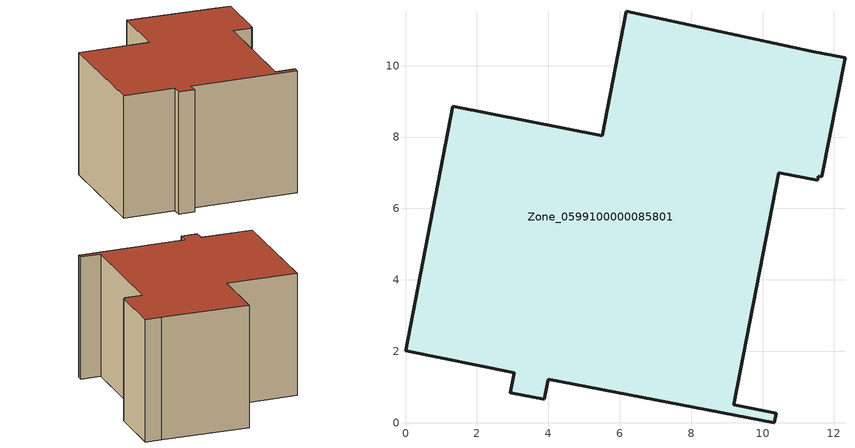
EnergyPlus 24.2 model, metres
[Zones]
Zone_0599100000085801
 floor ground (C_G): 10.38,0.27 10.33,0 4,1.21 3.89,0.65 2.94,0.84 3.04,1.4 0,2.01 1.32,8.86 5.51,8.04 6.19,11.52 11.37,10.4 12.31,10.22 11.66,6.89 11.57,6.91 11.55,6.79 10.45,7 9.19,0.5 z0
 wall outside (C_F): 5.51,8.04 1.32,8.86 0,2.01 3.04,1.4 2.94,0.84 3.89,0.65 4,1.21 10.33,0 10.38,0.27 9.19,0.5 10.45,7 11.55,6.79 11.57,6.91 11.66,6.89 12.31,10.22 11.37,10.4 6.19,11.52 5.51,8.04 z0:7.47
 roof outside (C_R): 4,1.21 10.33,0 10.38,0.27 9.19,0.5 10.45,7 11.55,6.79 11.57,6.91 11.66,6.89 12.31,10.22 11.37,10.4 6.19,11.52 5.51,8.04 1.32,8.86 0,2.01 3.04,1.4 2.94,0.84 3.89,0.65 z7.47
[BUILDING]
Pand.0599100000085801: North Axis=0; Terrain=City; Loads Convergence Tolerance Value=0.04; Temperature Convergence Tolerance Value=0.4; Solar Distribution=FullExterior; Maximum Number of Warmup Days=25; Minimum Number of Warmup Days=1
[Site:Location]
Rotterdam.The.Hague.AP_ZH_NLD Design_Conditions: Latitude=51.96; Longitude=4.45; Time Zone=1; Elevation=-4.5
[SITE:GROUNDTEMPERATURE:BUILDINGSURFACE]
18, 18, 18, 18, 18, 18, 18, 18, 18, 18, 18, 18
[MATERIAL] Thermal Absorptance=0.9; Solar Absorptance=0.7; Visible Absorptance=0.7
Name | Roughness | Thickness | Conductivity | Density | Specific Heat
G.D.1965 | MediumSmooth | 0.15 | 1 | 540 | 1210
F.D.1965 | Rough | 0.3 | 0.857143 | 1920 | 840
R.D.1965 | MediumRough | 0.2 | 0.08 | 1500 | 1000
[CONSTRUCTION]
C_G: G.D.1965
C_F: F.D.1965
C_R: R.D.1965
[ZONE]
Zone_0599100000085801: Type=1; Multiplier=1; Ceiling Height=Autocalculate; Volume=Autocalculate; Floor Area=autocalculate; Part of Total Floor Area=Yes
[ZONEINFILTRATION:DESIGNFLOWRATE]
Infil_Zone_0599100000085801: Zone or ZoneList or Space or SpaceList=Zone_0599100000085801; Schedule=AlwaysOn; Design Flow Rate Calculation Method=Flow/Area; Flow Rate per Floor Area=0.0042; Constant Term Coefficient=1; Temperature Term Coefficient=0; Velocity Term Coefficient=0; Velocity Squared Term Coefficient=0
[HVACTEMPLATE:ZONE:IDEALLOADSAIRSYSTEM]
Zone_0599100000085801: Maximum Heating Supply Air Temperature=50; Minimum Cooling Supply Air Temperature=13; Maximum Heating Supply Air Humidity Ratio=0.0156; Minimum Cooling Supply Air Humidity Ratio=0.0077; Heating Limit=NoLimit; Cooling Limit=NoLimit; Dehumidification Control Type=ConstantSensibleHeatRatio; Cooling Sensible Heat Ratio=0.7; Dehumidification Setpoint=60; Humidification Control Type=None; Humidification Setpoint=30; Outdoor Air Method=None; Outdoor Air Flow Rate per Person=0.00944; Outdoor Air Flow Rate per Zone Floor Area=0; Outdoor Air Flow Rate per Zone=0; Demand Controlled Ventilation Type=None; Outdoor Air Economizer Type=NoEconomizer; Heat Recovery Type=None; Sensible Heat Recovery Effectiveness=0.7; Latent Heat Recovery Effectiveness=0.65
[ZONECONTROL:THERMOSTAT]
ThermostatControl_Zone_0599100000085801: Zone or ZoneList=Zone_0599100000085801; Control Type Schedule=DualSetpointControlType; Control 1=Thermostat_Zone_0599100000085801; Temperature Difference Between Cutout And Setpoint=0
[THERMOSTATSETPOINT:DUALSETPOINT]
Thermostat_Zone_0599100000085801: Heating Setpoint Temperature Schedule=HeatingSetpoint_Zone_0599100000085801; Cooling Setpoint Temperature Schedule=CoolingSetpoint_Zone_0599100000085801
[SCHEDULE:COMPACT]
HeatingSetpoint_Zone_0599100000085801: Through: 12/31, For: AllDays, Until: 24:00, 21
CoolingSetpoint_Zone_0599100000085801: Through: 12/31, For: AllDays, Until: 24:00, 24
DualSetpointControlType: Through: 12/31, For: AllDays, Until: 24:00, 4
AlwaysOn: Through: 12/31, For: AllDays, Until: 24:00, 1
